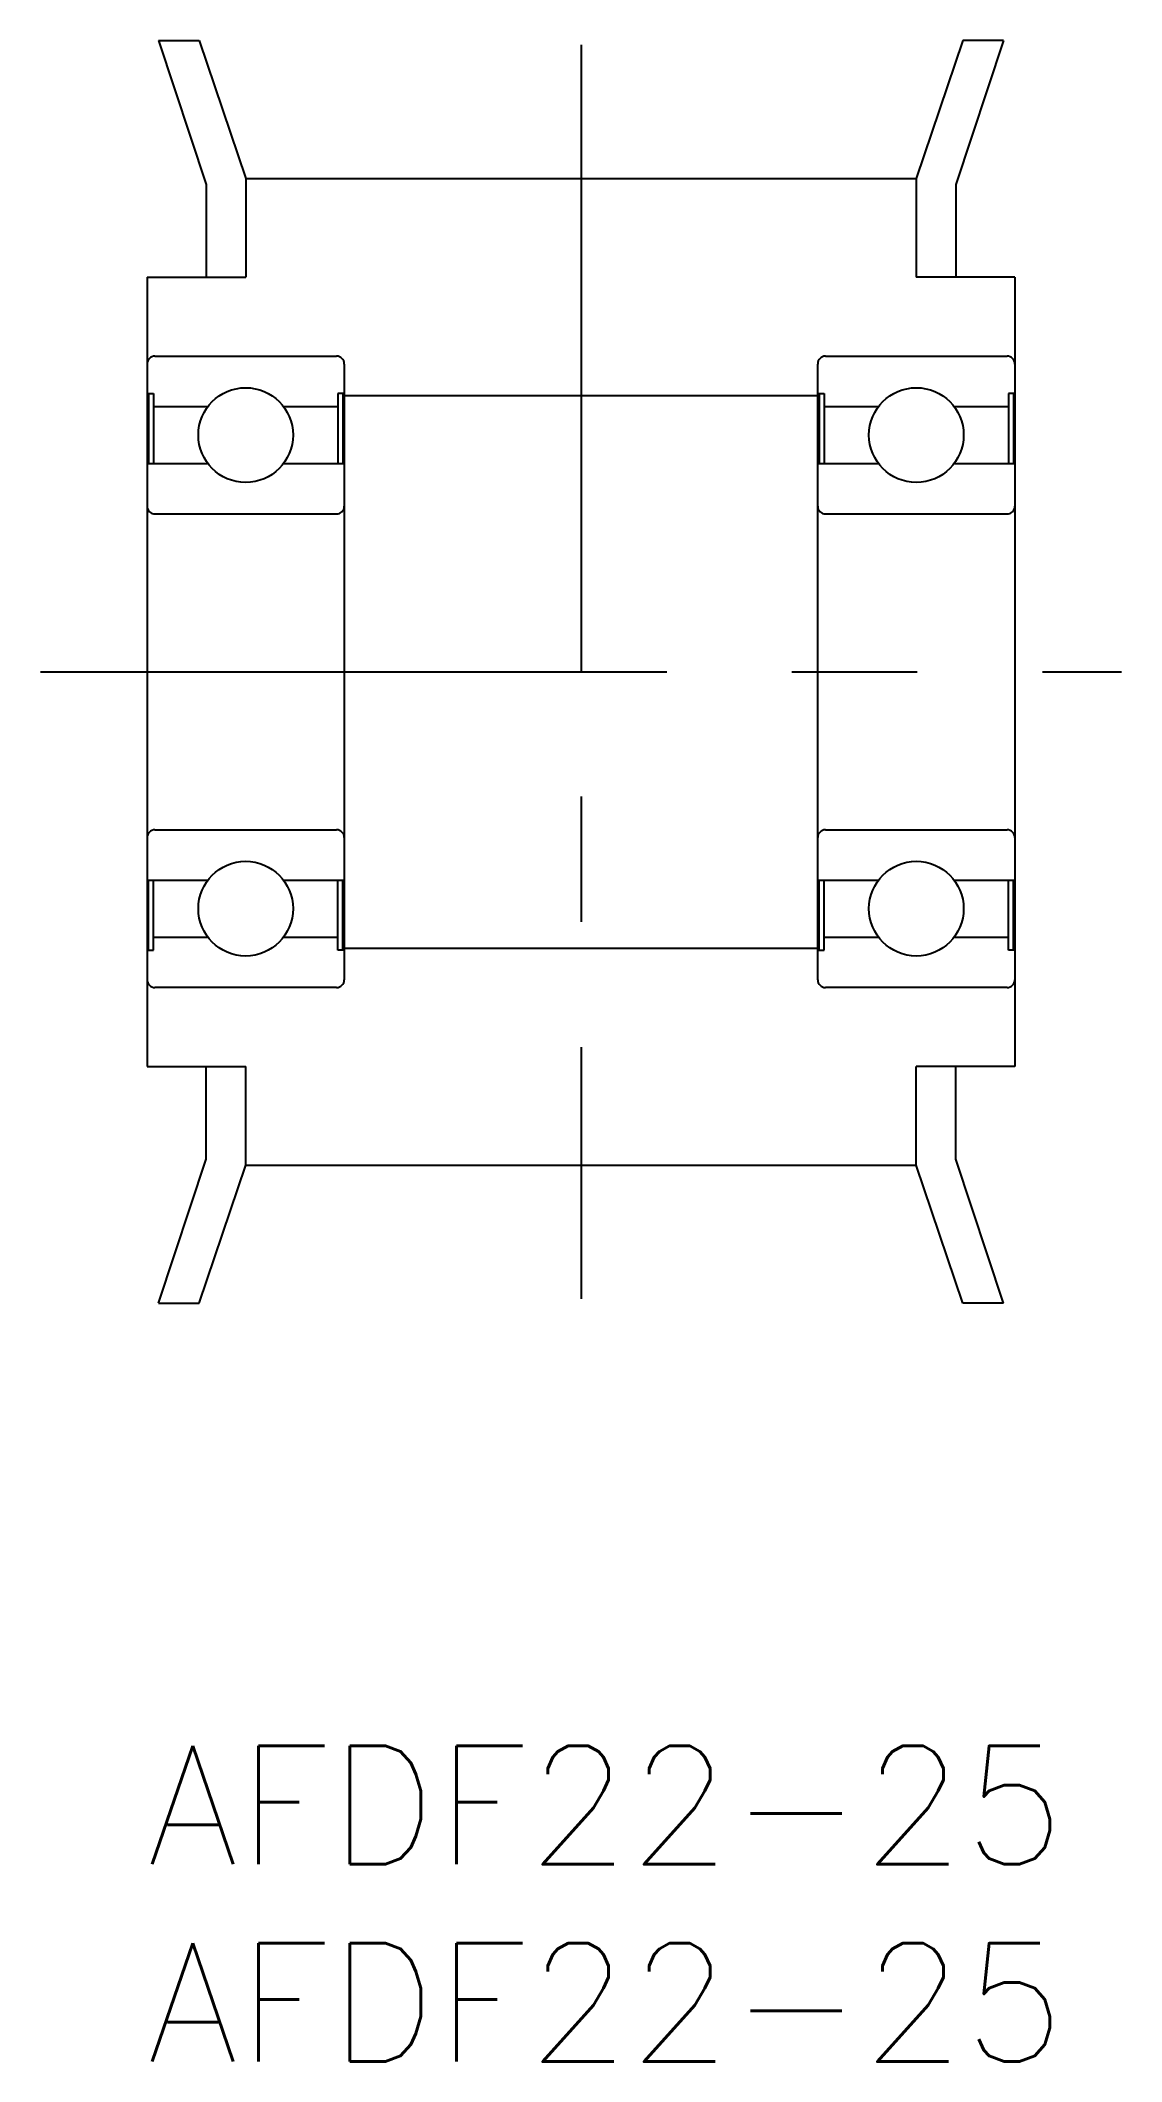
# Model space of a CAD drawing. Extents: x -2.7 to 24.7, y -8 to 43.2.
import ezdxf

# ---------------------------------------------------------------- set-up
doc = ezdxf.new("R2010")
doc.units = 0
doc.header["$LTSCALE"] = 0.5
doc.linetypes.add('CENTER', pattern=[50.8, 31.75, -6.35, 6.35, -6.35])
doc.layers.get('0').update_dxf_attribs({"linetype": 'CONTINUOUS'})
doc.layers.add('CENTER', color=1, linetype='CENTER')
doc.styles.get("Standard").update_dxf_attribs({"font": 'txt.shx', "height": 3, "bigfont": 'bigfont.shx'})

# ---------------------------------------------------------------- blocks, each defined once
blk = doc.blocks.new('*U10')
at = {"color": 7, "linetype": 'CONTINUOUS'}
blk.add_text('AFDF22-25', height=3, dxfattribs=at).set_placement((0, -3))
blk = doc.blocks.new('*U11')
at = {"color": 7, "linetype": 'CONTINUOUS'}
blk.add_text('AFDF22-25', height=3, dxfattribs=at).set_placement((0, -8))

msp = doc.modelspace()

# ---------------------------------------------------------------- linework, layer by layer
at = {"color": 7, "linetype": 'CONTINUOUS'}
for p, q in [((0.289, 43.214), (1.5, 39.562)), ((0.289, 43.214), (1.325, 43.214)), ((1.325, 43.214), (2.5, 39.714)), ((20.675, 43.214), (19.5, 39.714)), ((21.711, 43.214), (20.5, 39.562)), ((21.711, 43.214), (20.675, 43.214)), ((1.5, 39.562), (1.5, 37.214)), ((2.5, 39.714), (19.5, 39.714)), ((2.5, 39.714), (2.5, 37.214)), ((19.5, 39.714), (19.5, 37.214)), ((20.5, 39.562), (20.5, 37.214)), ((0, 37.214), (0, 17.214)), ((0, 37.214), (2.5, 37.214)), ((22, 37.214), (19.5, 37.214)), ((22, 37.214), (22, 17.214)), ((0.2, 35.214), (4.8, 35.214)), ((5, 35.014), (5, 19.414)), ((17, 19.414), (17, 35.014)), ((17.2, 35.214), (21.8, 35.214)), ((0, 34.27), (0.16, 34.27)), ((0.04, 34.27), (0.04, 32.494)), ((0.16, 34.27), (0.16, 32.494)), ((0.16, 33.934), (1.54, 33.934)), ((3.46, 33.934), (4.84, 33.934)), ((4.84, 34.27), (4.84, 32.494)), ((5, 34.27), (4.84, 34.27)), ((4.96, 34.27), (4.96, 32.494)), ((5, 34.214), (17, 34.214)), ((17, 34.27), (17.16, 34.27)), ((17.04, 34.27), (17.04, 32.494)), ((17.16, 34.27), (17.16, 32.494)), ((17.16, 33.934), (18.54, 33.934)), ((20.46, 33.934), (21.84, 33.934)), ((21.84, 34.27), (21.84, 32.494)), ((22, 34.27), (21.84, 34.27)), ((21.96, 34.27), (21.96, 32.494)), ((0, 32.494), (1.54, 32.494)), ((3.46, 32.494), (5, 32.494)), ((17, 32.494), (18.54, 32.494)), ((20.46, 32.494), (22, 32.494)), ((0.2, 31.214), (4.8, 31.214)), ((17.2, 31.214), (21.8, 31.214)), ((0.2, 23.214), (4.8, 23.214)), ((17.2, 23.214), (21.8, 23.214)), ((0, 21.934), (1.54, 21.934)), ((0.04, 20.158), (0.04, 21.934)), ((0.16, 20.158), (0.16, 21.934)), ((3.46, 21.934), (5, 21.934)), ((4.84, 20.158), (4.84, 21.934)), ((4.96, 20.158), (4.96, 21.934)), ((17, 21.934), (18.54, 21.934)), ((17.04, 20.158), (17.04, 21.934)), ((17.16, 20.158), (17.16, 21.934)), ((20.46, 21.934), (22, 21.934)), ((21.84, 20.158), (21.84, 21.934)), ((21.96, 20.158), (21.96, 21.934)), ((0.16, 20.494), (1.54, 20.494)), ((3.46, 20.494), (4.84, 20.494)), ((17.16, 20.494), (18.54, 20.494)), ((20.46, 20.494), (21.84, 20.494)), ((0, 20.158), (0.16, 20.158)), ((5, 20.158), (4.84, 20.158)), ((5, 20.214), (17, 20.214)), ((17, 20.158), (17.16, 20.158)), ((22, 20.158), (21.84, 20.158)), ((4.8, 19.214), (0.2, 19.214)), ((21.8, 19.214), (17.2, 19.214)), ((0, 17.214), (2.5, 17.214)), ((1.5, 14.865), (1.5, 17.214)), ((2.5, 14.714), (2.5, 17.214)), ((22, 17.214), (19.5, 17.214)), ((19.5, 14.714), (19.5, 17.214)), ((20.5, 14.865), (20.5, 17.214)), ((0.289, 11.214), (1.5, 14.865)), ((21.711, 11.214), (20.5, 14.865)), ((1.325, 11.214), (2.5, 14.714)), ((2.5, 14.714), (19.5, 14.714)), ((20.675, 11.214), (19.5, 14.714)), ((0.289, 11.214), (1.325, 11.214)), ((21.711, 11.214), (20.675, 11.214))]:
    msp.add_line(p, q, dxfattribs=at)
for centre in [(2.5, 33.214), (19.5, 33.214), (2.5, 21.214), (19.5, 21.214)]:
    msp.add_circle(centre, 1.2, dxfattribs=at)
for centre, start, end in [((0.2, 35.014), 90, 180), ((4.8, 35.014), 0, 90), ((17.2, 35.014), 90, 180), ((21.8, 35.014), 0, 90), ((0.2, 31.414), 180, 270), ((4.8, 31.414), 270, 0), ((17.2, 31.414), 180, 270), ((21.8, 31.414), 270, 0), ((0.2, 23.014), 90, 180), ((4.8, 23.014), 0, 90), ((17.2, 23.014), 90, 180), ((21.8, 23.014), 0, 90), ((0.2, 19.414), 180, 270), ((4.8, 19.414), 270, 0), ((17.2, 19.414), 180, 270), ((21.8, 19.414), 270, 0)]:
    msp.add_arc(centre, 0.2, start, end, dxfattribs=at)
at = {"layer": 'CENTER', "color": 1, "linetype": 'CENTER'}
for p, q in [((11, 43.102), (11, 11.325)), ((-2.703, 27.214), (24.703, 27.214))]:
    msp.add_line(p, q, dxfattribs=at)

# ---------------------------------------------------------------- block references
at = {"color": 7, "linetype": 'CONTINUOUS'}
for name in ['*U10', '*U11']:
    msp.add_blockref(name, (0, 0), dxfattribs=at)

doc.saveas('drawing.dxf')
